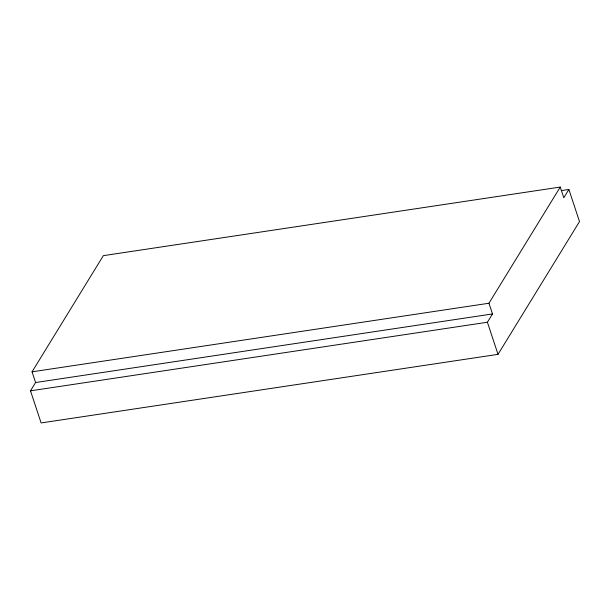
<?xml version="1.0" encoding="UTF-8"?>
<svg xmlns="http://www.w3.org/2000/svg" width="610" height="610" viewBox="0 0 610 610"><rect width="100%" height="100%" fill="white"/><g stroke="black" fill="none" stroke-linecap="round" stroke-linejoin="round"><path stroke-width="0.91" d="M568.878 189.466L579.5 221.575L498.019 354.349L41.122 422.936L30.5 390.827L35.593 382.531L32.055 371.825L103.349 255.651L560.247 187.064L563.792 197.762L568.878 189.466L561.345 190.602M498.019 354.349L487.405 322.24L492.491 313.944L488.953 303.239L560.247 187.064M32.055 371.825L488.953 303.239M35.593 382.531L492.491 313.944M30.5 390.827L487.405 322.24"/></g></svg>
